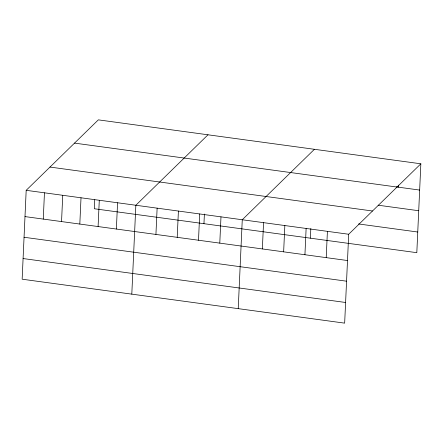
<?xml version="1.0" encoding="UTF-8"?>
<svg xmlns="http://www.w3.org/2000/svg" width="443" height="443" viewBox="0 0 443 443"><rect width="100%" height="100%" fill="white"/><g stroke="black" fill="none" stroke-linecap="round" stroke-linejoin="round"><path stroke-width="0.66" d="M26.187 190.318L22.15 279.206L344.66 323.141L348.696 234.253L420.85 163.794L98.34 119.859L26.187 190.318L348.696 234.253M43.27 219.086L44.461 192.81M61.544 221.578L62.74 195.297M79.818 224.064L81.014 197.788M94.713 199.793L94.304 208.747L416.813 252.682L420.85 163.794M98.097 226.556L99.287 200.28M116.371 229.042L117.567 202.767M131.804 294.146L135.84 205.259L207.994 134.799M155.93 234.436L157.127 208.155M177.217 237.332L178.413 211.056M198.503 240.233L199.699 213.958M203.957 223.682L204.395 214.041M219.789 243.135L220.979 216.854M238.229 308.644L242.266 219.756L314.419 149.297M262.361 248.933L263.552 222.657M283.647 251.834L284.838 225.553M304.934 254.731L306.124 228.455M310.388 238.184L310.825 228.538M326.22 257.632L327.41 231.357M398.373 187.173L398.462 185.152M396.374 186.902L419.659 190.069M74.529 143.111L397.039 187.046M378.145 205.203L418.718 210.73M49.998 167.066L372.508 211.001M358.553 223.953L417.755 232.021M24.991 216.594L347.5 260.534M24.055 237.26L346.564 281.194M23.086 258.546L345.595 302.48"/></g></svg>
